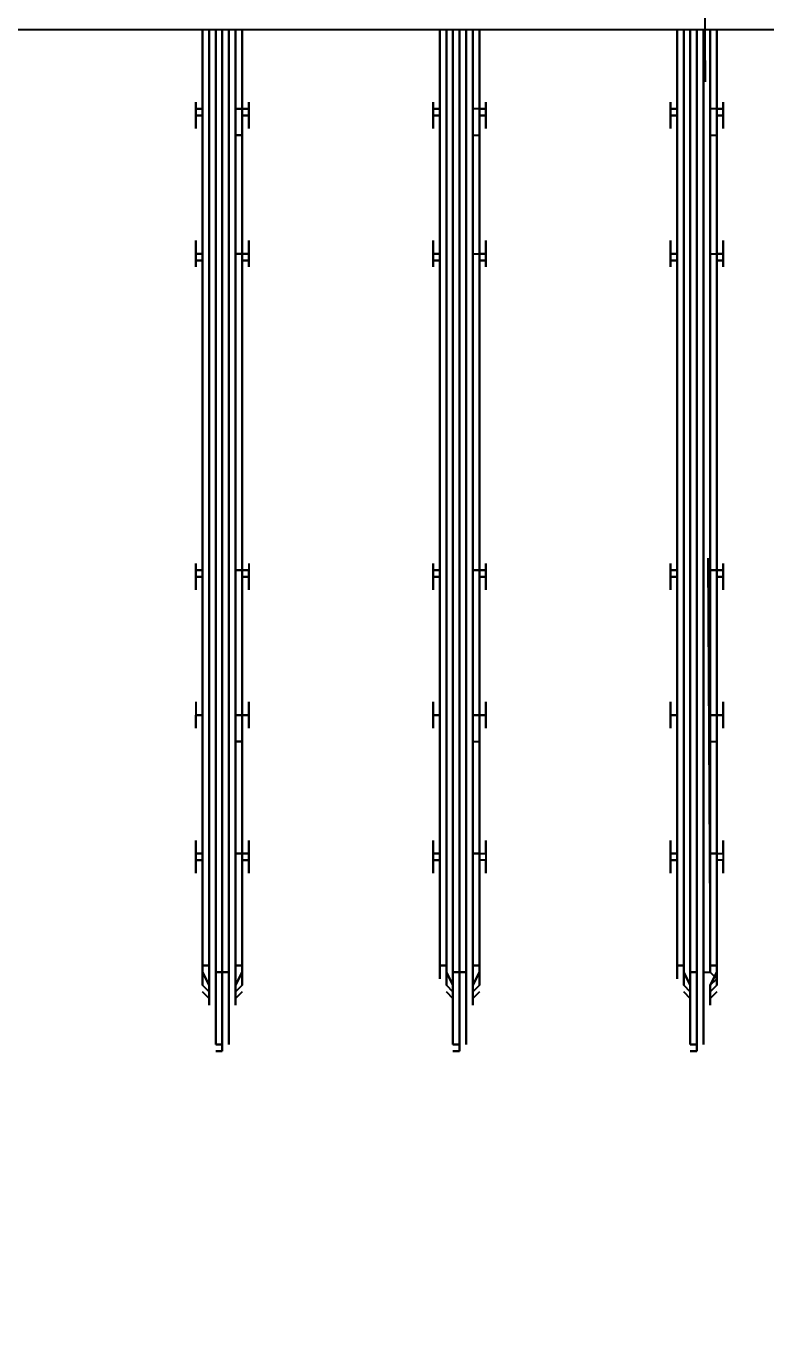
# Model space of a CAD drawing. Header units: metres. Extents: x 529524 to 529977, y 2674144 to 2674419.
# Drawn here: x 529755.79 to 529755.9451, y 2674303.6774 to 2674303.954 of the extents above; entities that cross this region are included whole.
import ezdxf

# ---------------------------------------------------------------- set-up
doc = ezdxf.new("R2010")
doc.units = ezdxf.units.M
doc.linetypes.add('PDF_IMPORT', pattern=[1, 0.8, -0.2])
doc.layers.add('IDT', color=7, linetype='Continuous')
doc.layers.add('MMS Block Numbering', color=7, linetype='Continuous')
doc.styles.add('Adani Regular', font='Adani Regular.ttf')

# ---------------------------------------------------------------- blocks, each defined once
blk = doc.blocks.new('IDT')
at = {"layer": 'IDT', "color": 0, "lineweight": 25}
for p, q in [((17.56062, 9.01989), (17.56062, 9.00329)), ((17.56062, 9.00329), (17.56062, 9.01989)), ((17.562, 9.01989), (17.56062, 9.01989)), ((17.56062, 9.01989), (17.56062, 9.00329)), ((17.56062, 9.00329), (17.56062, 9.01989)), ((17.56062, 9.01989), (17.562, 9.01989)), ((17.6118, 9.01989), (17.61041, 9.01989)), ((17.61041, 9.01989), (17.61041, 9.00329)), ((17.61041, 9.00329), (17.61041, 9.01989)), ((17.61041, 9.01989), (17.61041, 9.00329)), ((17.61041, 9.00329), (17.61041, 9.01989)), ((17.61041, 9.01989), (17.6118, 9.01989)), ((17.66021, 9.00329), (17.66021, 9.01989)), ((17.66021, 9.01989), (17.66021, 9.00329)), ((17.66021, 9.00329), (17.66021, 9.01989)), ((17.66021, 9.01989), (17.66021, 9.00329)), ((17.66021, 9.00329), (17.66021, 9.01989)), ((17.66021, 9.01989), (17.66159, 9.01989)), ((17.66159, 9.01989), (17.66021, 9.01989)), ((17.66021, 9.01989), (17.66159, 9.01989)), ((17.66159, 9.01989), (17.66021, 9.01989)), ((17.66021, 9.01989), (17.66021, 9.00329)), ((17.66021, 9.00329), (17.66021, 9.01989)), ((17.66021, 9.01989), (17.66021, 9.00329)), ((17.55924, 9.00329), (17.55924, 9.0185)), ((17.55924, 9.0185), (17.55924, 9.00329)), ((17.562, 9.0185), (17.56062, 9.0185)), ((17.56062, 9.0185), (17.562, 9.0185)), ((17.562, 9.0185), (17.56062, 9.0185)), ((17.56062, 9.0185), (17.562, 9.0185)), ((17.562, 9.0185), (17.562, 9.00329)), ((17.562, 9.00329), (17.562, 9.0185)), ((17.60903, 9.00329), (17.60903, 9.0185)), ((17.60903, 9.0185), (17.60903, 9.00329)), ((17.6118, 9.0185), (17.61041, 9.0185)), ((17.61041, 9.0185), (17.6118, 9.0185)), ((17.6118, 9.0185), (17.61041, 9.0185)), ((17.61041, 9.0185), (17.6118, 9.0185)), ((17.6118, 9.0185), (17.6118, 9.00329)), ((17.6118, 9.00329), (17.6118, 9.0185)), ((17.65882, 9.00329), (17.65882, 9.0185)), ((17.65882, 9.0185), (17.65882, 9.00329)), ((17.65882, 9.00329), (17.65882, 9.0185)), ((17.65882, 9.0185), (17.65882, 9.00329)), ((17.66159, 9.0185), (17.66021, 9.0185)), ((17.66021, 9.0185), (17.66159, 9.0185)), ((17.66159, 9.0185), (17.66021, 9.0185)), ((17.66021, 9.0185), (17.66159, 9.0185)), ((17.66021, 9.0185), (17.66159, 9.0185)), ((17.66021, 9.0185), (17.66159, 9.0185)), ((17.66021, 9.0185), (17.66159, 9.0185)), ((17.66021, 9.0185), (17.66159, 9.0185)), ((17.66159, 9.0185), (17.66159, 9.00329)), ((17.66159, 9.00329), (17.66159, 9.0185)), ((17.66159, 9.00329), (17.66159, 9.0185)), ((17.66159, 9.00329), (17.66159, 9.0185)), ((17.55785, 9.00882), (17.55647, 9.00744)), ((17.55647, 9.00744), (17.55785, 9.00882)), ((17.55785, 9.0102), (17.55785, 9.00605)), ((17.55785, 9.00605), (17.55785, 9.0102)), ((17.55785, 9.0102), (17.55785, 9.00882)), ((17.55785, 9.00882), (17.55785, 9.0102)), ((17.562, 9.00605), (17.562, 9.0102)), ((17.562, 9.0102), (17.562, 9.00882)), ((17.562, 9.00882), (17.562, 9.0102)), ((17.562, 9.0102), (17.562, 9.00605)), ((17.562, 9.00882), (17.56339, 9.00744)), ((17.56339, 9.00744), (17.562, 9.00882)), ((17.60765, 9.00882), (17.60626, 9.00744)), ((17.60626, 9.00744), (17.60765, 9.00882)), ((17.60765, 9.0102), (17.60765, 9.00605)), ((17.60765, 9.00605), (17.60765, 9.0102)), ((17.60765, 9.0102), (17.60765, 9.00882)), ((17.60765, 9.00882), (17.60765, 9.0102)), ((17.6118, 9.00605), (17.6118, 9.0102)), ((17.6118, 9.0102), (17.6118, 9.00882)), ((17.6118, 9.00882), (17.6118, 9.0102)), ((17.6118, 9.0102), (17.6118, 9.00605)), ((17.6118, 9.00882), (17.61318, 9.00744)), ((17.61318, 9.00744), (17.6118, 9.00882)), ((17.65744, 9.00882), (17.65606, 9.00744)), ((17.65606, 9.00744), (17.65744, 9.00882)), ((17.65744, 9.00882), (17.65606, 9.00744)), ((17.65606, 9.00744), (17.65744, 9.00882)), ((17.65744, 9.0102), (17.65744, 9.00605)), ((17.65744, 9.00605), (17.65744, 9.0102)), ((17.65744, 9.0102), (17.65744, 9.00882)), ((17.65744, 9.00882), (17.65744, 9.0102)), ((17.65744, 9.0102), (17.65744, 9.00605)), ((17.65744, 9.00605), (17.65744, 9.0102)), ((17.65744, 9.0102), (17.65744, 9.00882)), ((17.65744, 9.00882), (17.65744, 9.0102)), ((17.66297, 9.00882), (17.66297, 9.0102)), ((17.66297, 9.0102), (17.66297, 9.00605)), ((17.66297, 9.00605), (17.66297, 9.0102)), ((17.66297, 9.0102), (17.66297, 9.00882)), ((17.66297, 9.00882), (17.66297, 9.0102)), ((17.66297, 9.0102), (17.66297, 9.00605)), ((17.66297, 9.00605), (17.66297, 9.0102)), ((17.66297, 9.0102), (17.66297, 9.00882)), ((17.66436, 9.00744), (17.66297, 9.00882)), ((17.66297, 9.00882), (17.66436, 9.00744)), ((17.66436, 9.00744), (17.66297, 9.00882)), ((17.66297, 9.00882), (17.66436, 9.00744)), ((17.55647, 9.00605), (17.55785, 9.00744)), ((17.55785, 9.00744), (17.55647, 9.00605)), ((17.55647, 9.00467), (17.55785, 9.00605)), ((17.55785, 9.00605), (17.55647, 9.00467)), ((17.55785, 9.00605), (17.55647, 9.00329)), ((17.55647, 9.00329), (17.55785, 9.00605)), ((17.55647, 9.00467), (17.55647, 9.00605)), ((17.55647, 9.00605), (17.55647, 9.00467)), ((17.562, 9.00744), (17.56339, 9.00605)), ((17.56339, 9.00605), (17.562, 9.00744)), ((17.56339, 9.00329), (17.562, 9.00605)), ((17.562, 9.00605), (17.56339, 9.00329)), ((17.56339, 9.00329), (17.56339, 9.00605)), ((17.56339, 9.00605), (17.56339, 9.00329)), ((17.56339, 9.00605), (17.56339, 9.00467)), ((17.56339, 9.00467), (17.56339, 9.00605)), ((17.60626, 9.00605), (17.60765, 9.00744)), ((17.60765, 9.00744), (17.60626, 9.00605)), ((17.60765, 9.00605), (17.60626, 9.00329)), ((17.60626, 9.00329), (17.60765, 9.00605)), ((17.60626, 9.00467), (17.60626, 9.00605)), ((17.60626, 9.00605), (17.60626, 9.00467)), ((17.60765, 9.00329), (17.60765, 9.00605)), ((17.60765, 9.00605), (17.60765, 9.00329)), ((17.6118, 9.00744), (17.61318, 9.00605)), ((17.61318, 9.00605), (17.6118, 9.00744)), ((17.61318, 9.00329), (17.6118, 9.00605)), ((17.6118, 9.00605), (17.61318, 9.00329)), ((17.61318, 9.00329), (17.61318, 9.00605)), ((17.61318, 9.00605), (17.61318, 9.00329)), ((17.61318, 9.00605), (17.61318, 9.00467)), ((17.61318, 9.00467), (17.61318, 9.00605)), ((17.65606, 9.00605), (17.65744, 9.00744)), ((17.65744, 9.00744), (17.65606, 9.00605)), ((17.65606, 9.00605), (17.65744, 9.00744)), ((17.65744, 9.00744), (17.65606, 9.00605)), ((17.65744, 9.00605), (17.65606, 9.00329)), ((17.65606, 9.00329), (17.65744, 9.00605)), ((17.65744, 9.00605), (17.65606, 9.00329)), ((17.65606, 9.00329), (17.65744, 9.00605)), ((17.65606, 9.00467), (17.65606, 9.00605)), ((17.65606, 9.00605), (17.65606, 9.00467)), ((17.65606, 9.00467), (17.65606, 9.00605)), ((17.65606, 9.00605), (17.65606, 9.00467)), ((17.65744, 9.00329), (17.65744, 9.00605)), ((17.65744, 9.00605), (17.65744, 9.00329)), ((17.65744, 9.00329), (17.65744, 9.00605)), ((17.65744, 9.00605), (17.65744, 9.00329)), ((17.66436, 9.00605), (17.66297, 9.00744)), ((17.66297, 9.00744), (17.66436, 9.00605)), ((17.66436, 9.00605), (17.66297, 9.00744)), ((17.66297, 9.00744), (17.66436, 9.00605)), ((17.66297, 9.00605), (17.66436, 9.00329)), ((17.66436, 9.00329), (17.66297, 9.00605)), ((17.66297, 9.00329), (17.66297, 9.00605)), ((17.66297, 9.00605), (17.66297, 9.00329)), ((17.66297, 9.00605), (17.66436, 9.00329)), ((17.66436, 9.00329), (17.66297, 9.00605)), ((17.66297, 9.00329), (17.66297, 9.00605)), ((17.66297, 9.00605), (17.66297, 9.00329)), ((17.66436, 9.00467), (17.66436, 9.00605)), ((17.66436, 9.00605), (17.66436, 9.00467)), ((17.66436, 9.00467), (17.66436, 9.00605)), ((17.66436, 9.00605), (17.66436, 9.00467)), ((17.55785, 9.00329), (17.55647, 9.00467)), ((17.55647, 9.00467), (17.55785, 9.00329)), ((17.55647, 9.00467), (17.55647, 9.00191)), ((17.55647, 9.00191), (17.55647, 9.00467)), ((17.55924, 9.00329), (17.55785, 9.00329)), ((17.55785, 9.00329), (17.55785, 8.8055)), ((17.55785, 8.8055), (17.55785, 9.00329)), ((17.55924, 9.00329), (17.55924, 8.8055)), ((17.55924, 8.8055), (17.55924, 9.00329)), ((17.562, 9.00329), (17.56062, 9.00329)), ((17.56062, 9.00329), (17.562, 9.00329)), ((17.562, 9.00329), (17.56062, 9.00329)), ((17.56062, 9.00329), (17.562, 9.00329)), ((17.56062, 8.8055), (17.56062, 9.00329)), ((17.56062, 9.00329), (17.56062, 8.8055)), ((17.56062, 8.8055), (17.56062, 9.00329)), ((17.56062, 9.00329), (17.56062, 8.8055)), ((17.562, 9.00329), (17.562, 8.8055)), ((17.562, 8.8055), (17.562, 9.00329)), ((17.56339, 8.8055), (17.56339, 9.00329)), ((17.56339, 9.00329), (17.56339, 8.8055)), ((17.56477, 9.00191), (17.56477, 9.00467)), ((17.56477, 9.00467), (17.56477, 9.00191)), ((17.60626, 9.00467), (17.60626, 9.00191)), ((17.60626, 9.00191), (17.60626, 9.00467)), ((17.60765, 8.8055), (17.60765, 9.00329)), ((17.60765, 9.00329), (17.60765, 8.8055)), ((17.60903, 9.00329), (17.60903, 8.8055)), ((17.60903, 8.8055), (17.60903, 9.00329)), ((17.61041, 9.00329), (17.60903, 9.00329)), ((17.60903, 9.00329), (17.61041, 9.00329)), ((17.61041, 9.00329), (17.6118, 9.00329)), ((17.6118, 9.00329), (17.61041, 9.00329)), ((17.61041, 9.00329), (17.6118, 9.00329)), ((17.6118, 9.00329), (17.61041, 9.00329)), ((17.61041, 8.8055), (17.61041, 9.00329)), ((17.61041, 9.00329), (17.61041, 8.8055)), ((17.61041, 8.8055), (17.61041, 9.00329)), ((17.61041, 9.00329), (17.61041, 8.8055)), ((17.6118, 9.00329), (17.6118, 8.8055)), ((17.6118, 8.8055), (17.6118, 9.00329)), ((17.61318, 8.8055), (17.61318, 9.00329)), ((17.61318, 9.00329), (17.61318, 8.8055)), ((17.61456, 9.00191), (17.61456, 9.00467)), ((17.61456, 9.00467), (17.61456, 9.00191)), ((17.65606, 9.00467), (17.65606, 9.00191)), ((17.65606, 9.00191), (17.65606, 9.00467)), ((17.65606, 9.00467), (17.65606, 9.00191)), ((17.65606, 9.00191), (17.65606, 9.00467)), ((17.65744, 8.8055), (17.65744, 9.00329)), ((17.65744, 9.00329), (17.65744, 8.8055)), ((17.65744, 8.8055), (17.65744, 9.00329)), ((17.65744, 9.00329), (17.65744, 8.8055)), ((17.65882, 9.00329), (17.66021, 9.00329)), ((17.66021, 9.00329), (17.65882, 9.00329)), ((17.65882, 9.00329), (17.65882, 8.8055)), ((17.65882, 8.8055), (17.65882, 9.00329)), ((17.66021, 9.00329), (17.65882, 9.00329)), ((17.65882, 9.00329), (17.65882, 8.8055)), ((17.65882, 8.8055), (17.65882, 9.00329)), ((17.65882, 9.00329), (17.66021, 9.00329)), ((17.66021, 9.00329), (17.66021, 8.8055)), ((17.66021, 8.8055), (17.66021, 9.00329)), ((17.66021, 9.00329), (17.66021, 8.8055)), ((17.66021, 8.8055), (17.66021, 9.00329)), ((17.66159, 9.00329), (17.66021, 9.00329)), ((17.66021, 9.00329), (17.66159, 9.00329)), ((17.66159, 9.00329), (17.66021, 9.00329)), ((17.66021, 9.00329), (17.66021, 8.8055)), ((17.66021, 8.8055), (17.66021, 9.00329)), ((17.66021, 9.00329), (17.66021, 8.8055)), ((17.66021, 8.8055), (17.66021, 9.00329)), ((17.66021, 9.00329), (17.66159, 9.00329)), ((17.66159, 9.00329), (17.66021, 9.00329)), ((17.66021, 9.00329), (17.66159, 9.00329)), ((17.66159, 9.00329), (17.66021, 9.00329)), ((17.66021, 9.00329), (17.66159, 9.00329)), ((17.66159, 9.00329), (17.66159, 8.8055)), ((17.66159, 8.8055), (17.66159, 9.00329)), ((17.66159, 9.00329), (17.66159, 8.8055)), ((17.66159, 8.8055), (17.66159, 9.00329)), ((17.66297, 8.8055), (17.66297, 9.00329)), ((17.66297, 9.00329), (17.66297, 8.8055)), ((17.66297, 8.8055), (17.66297, 9.00329)), ((17.66297, 9.00329), (17.66297, 8.8055)), ((17.66436, 9.00191), (17.66436, 9.00467)), ((17.66436, 9.00467), (17.66436, 9.00191)), ((17.66436, 9.00191), (17.66436, 9.00467)), ((17.66436, 9.00191), (17.66436, 9.00467)), ((17.55647, 9.00191), (17.55785, 9.00191)), ((17.55785, 9.00191), (17.55647, 9.00191)), ((17.55647, 9.00191), (17.55647, 8.8055)), ((17.55647, 8.8055), (17.55647, 9.00191)), ((17.56477, 9.00191), (17.56339, 9.00191)), ((17.56339, 9.00191), (17.56477, 9.00191)), ((17.56477, 9.00191), (17.56477, 8.8055)), ((17.56477, 8.8055), (17.56477, 9.00191)), ((17.60626, 9.00191), (17.60765, 9.00191)), ((17.60765, 9.00191), (17.60626, 9.00191)), ((17.60626, 9.00191), (17.60626, 8.8055)), ((17.60626, 8.8055), (17.60626, 9.00191)), ((17.61456, 9.00191), (17.61318, 9.00191)), ((17.61318, 9.00191), (17.61456, 9.00191)), ((17.61456, 9.00191), (17.61456, 8.8055)), ((17.61456, 8.8055), (17.61456, 9.00191)), ((17.65606, 9.00191), (17.65744, 9.00191)), ((17.65744, 9.00191), (17.65606, 9.00191)), ((17.65606, 9.00191), (17.65606, 8.8055)), ((17.65606, 8.8055), (17.65606, 9.00191)), ((17.65606, 9.00191), (17.65744, 9.00191)), ((17.65744, 9.00191), (17.65606, 9.00191)), ((17.65606, 9.00191), (17.65606, 8.8055)), ((17.65606, 8.8055), (17.65606, 9.00191)), ((17.66297, 9.00191), (17.66436, 9.00191)), ((17.66436, 9.00191), (17.66297, 9.00191)), ((17.66297, 9.00191), (17.66436, 9.00191)), ((17.66436, 9.00191), (17.66297, 9.00191)), ((17.66436, 9.00191), (17.66436, 8.8055)), ((17.66436, 8.8055), (17.66436, 9.00191)), ((17.66436, 9.00191), (17.66436, 8.8055)), ((17.66436, 8.8055), (17.66436, 9.00191)), ((17.55647, 8.98254), (17.55647, 8.98392)), ((17.55647, 8.98392), (17.55647, 8.98254)), ((17.55647, 8.98392), (17.55647, 8.97977)), ((17.55647, 8.97977), (17.55647, 8.98392)), ((17.56477, 8.98392), (17.56477, 8.97977)), ((17.56477, 8.97977), (17.56477, 8.98392)), ((17.56477, 8.98392), (17.56477, 8.98254)), ((17.56477, 8.98254), (17.56477, 8.98392)), ((17.60626, 8.98254), (17.60626, 8.98392)), ((17.60626, 8.98392), (17.60626, 8.98254)), ((17.60626, 8.98392), (17.60626, 8.97977)), ((17.60626, 8.97977), (17.60626, 8.98392)), ((17.61456, 8.98392), (17.61456, 8.97977)), ((17.61456, 8.97977), (17.61456, 8.98392)), ((17.61456, 8.98392), (17.61456, 8.98254)), ((17.61456, 8.98254), (17.61456, 8.98392)), ((17.65606, 8.97977), (17.65606, 8.98392)), ((17.65606, 8.98392), (17.65606, 8.98254)), ((17.65606, 8.98254), (17.65606, 8.98392)), ((17.65606, 8.98392), (17.65606, 8.97977)), ((17.65606, 8.98254), (17.65606, 8.98392)), ((17.65606, 8.98392), (17.65606, 8.98254)), ((17.65606, 8.97977), (17.65606, 8.98392)), ((17.65606, 8.98392), (17.65606, 8.97977)), ((17.66436, 8.98392), (17.66436, 8.98254)), ((17.66436, 8.98254), (17.66436, 8.98392)), ((17.66436, 8.98392), (17.66436, 8.97977)), ((17.66436, 8.97977), (17.66436, 8.98392)), ((17.66436, 8.98392), (17.66436, 8.98254)), ((17.66436, 8.98254), (17.66436, 8.98392)), ((17.66436, 8.98392), (17.66436, 8.97977)), ((17.66436, 8.97977), (17.66436, 8.98392)), ((17.55509, 8.97977), (17.55509, 8.98254)), ((17.55509, 8.98254), (17.55509, 8.97977)), ((17.56615, 8.98254), (17.56615, 8.97977)), ((17.56615, 8.97977), (17.56615, 8.98254)), ((17.60488, 8.97977), (17.60488, 8.98254)), ((17.60488, 8.98254), (17.60488, 8.97977)), ((17.61595, 8.98254), (17.61595, 8.97977)), ((17.61595, 8.97977), (17.61595, 8.98254)), ((17.65467, 8.97977), (17.65467, 8.98254)), ((17.65467, 8.98254), (17.65467, 8.97977)), ((17.65467, 8.98254), (17.65467, 8.97977)), ((17.65467, 8.97977), (17.65467, 8.98254)), ((17.66574, 8.98254), (17.66574, 8.97977)), ((17.66574, 8.97977), (17.66574, 8.98254)), ((17.66574, 8.98254), (17.66574, 8.97977)), ((17.66574, 8.97977), (17.66574, 8.98254)), ((17.55509, 8.97839), (17.55509, 8.97977)), ((17.55509, 8.97977), (17.55647, 8.97977)), ((17.55509, 8.97839), (17.55509, 8.97977)), ((17.55509, 8.97977), (17.55647, 8.97977)), ((17.55647, 8.97839), (17.55509, 8.97839)), ((17.55509, 8.97839), (17.55509, 8.97563)), ((17.55509, 8.97563), (17.55509, 8.97839)), ((17.55647, 8.97839), (17.55509, 8.97839)), ((17.55647, 8.97977), (17.55647, 8.97839)), ((17.55647, 8.97977), (17.55647, 8.97839)), ((17.55785, 8.97839), (17.55647, 8.97839)), ((17.55647, 8.97839), (17.55647, 8.97424)), ((17.55647, 8.97424), (17.55647, 8.97839)), ((17.55647, 8.97839), (17.55785, 8.97839)), ((17.56477, 8.97839), (17.56477, 8.97977)), ((17.56477, 8.97977), (17.56615, 8.97977)), ((17.56615, 8.97977), (17.56477, 8.97977)), ((17.56477, 8.97977), (17.56477, 8.97839)), ((17.56477, 8.97424), (17.56477, 8.97839)), ((17.56477, 8.97839), (17.56477, 8.97424)), ((17.56477, 8.97839), (17.56615, 8.97839)), ((17.56615, 8.97839), (17.56477, 8.97839)), ((17.56615, 8.97977), (17.56615, 8.97839)), ((17.56615, 8.97839), (17.56615, 8.97977)), ((17.56615, 8.97839), (17.56615, 8.97563)), ((17.56615, 8.97563), (17.56615, 8.97839)), ((17.60488, 8.97839), (17.60488, 8.97977)), ((17.60488, 8.97977), (17.60626, 8.97977)), ((17.60488, 8.97839), (17.60488, 8.97977)), ((17.60488, 8.97977), (17.60626, 8.97977)), ((17.60626, 8.97839), (17.60488, 8.97839)), ((17.60488, 8.97839), (17.60488, 8.97563)), ((17.60488, 8.97563), (17.60488, 8.97839)), ((17.60626, 8.97839), (17.60488, 8.97839)), ((17.60626, 8.97977), (17.60626, 8.97839)), ((17.60626, 8.97977), (17.60626, 8.97839)), ((17.60765, 8.97839), (17.60626, 8.97839)), ((17.60626, 8.97839), (17.60626, 8.97424)), ((17.60626, 8.97424), (17.60626, 8.97839)), ((17.60626, 8.97839), (17.60765, 8.97839)), ((17.61456, 8.97839), (17.61456, 8.97977)), ((17.61456, 8.97977), (17.61595, 8.97977)), ((17.61595, 8.97977), (17.61456, 8.97977)), ((17.61456, 8.97977), (17.61456, 8.97839)), ((17.61456, 8.97424), (17.61456, 8.97839)), ((17.61456, 8.97839), (17.61456, 8.97424)), ((17.61456, 8.97839), (17.61595, 8.97839)), ((17.61595, 8.97839), (17.61456, 8.97839)), ((17.61595, 8.97977), (17.61595, 8.97839)), ((17.61595, 8.97839), (17.61595, 8.97977)), ((17.61595, 8.97839), (17.61595, 8.97563)), ((17.61595, 8.97563), (17.61595, 8.97839)), ((17.65606, 8.97977), (17.65467, 8.97977)), ((17.65467, 8.97977), (17.65467, 8.97839)), ((17.65467, 8.97977), (17.65606, 8.97977)), ((17.65467, 8.97839), (17.65467, 8.97977)), ((17.65467, 8.97977), (17.65606, 8.97977)), ((17.65606, 8.97977), (17.65467, 8.97977)), ((17.65467, 8.97977), (17.65467, 8.97839)), ((17.65467, 8.97839), (17.65467, 8.97977)), ((17.65467, 8.97839), (17.65467, 8.97563)), ((17.65467, 8.97563), (17.65467, 8.97839)), ((17.65467, 8.97839), (17.65606, 8.97839)), ((17.65606, 8.97839), (17.65467, 8.97839)), ((17.65467, 8.97839), (17.65606, 8.97839)), ((17.65467, 8.97563), (17.65467, 8.97839)), ((17.65606, 8.97839), (17.65467, 8.97839)), ((17.65467, 8.97563), (17.65467, 8.97839)), ((17.65606, 8.97839), (17.65606, 8.97977)), ((17.65606, 8.97839), (17.65606, 8.97977)), ((17.65606, 8.97977), (17.65606, 8.97839)), ((17.65606, 8.97977), (17.65606, 8.97839)), ((17.65606, 8.97424), (17.65606, 8.97839)), ((17.65606, 8.97839), (17.65744, 8.97839)), ((17.65744, 8.97839), (17.65606, 8.97839)), ((17.65606, 8.97839), (17.65606, 8.97424)), ((17.65744, 8.97839), (17.65606, 8.97839)), ((17.65606, 8.97839), (17.65606, 8.97424)), ((17.65606, 8.97424), (17.65606, 8.97839)), ((17.65606, 8.97839), (17.65744, 8.97839)), ((17.66436, 8.97977), (17.66574, 8.97977)), ((17.66574, 8.97977), (17.66436, 8.97977)), ((17.66436, 8.97977), (17.66436, 8.97839)), ((17.66436, 8.97839), (17.66436, 8.97977)), ((17.66436, 8.97977), (17.66574, 8.97977)), ((17.66574, 8.97977), (17.66436, 8.97977)), ((17.66436, 8.97839), (17.66436, 8.97977)), ((17.66436, 8.97977), (17.66436, 8.97839)), ((17.66436, 8.97424), (17.66436, 8.97839)), ((17.66436, 8.97839), (17.66574, 8.97839)), ((17.66574, 8.97839), (17.66436, 8.97839)), ((17.66436, 8.97839), (17.66436, 8.97424)), ((17.66436, 8.97839), (17.66436, 8.97424)), ((17.66436, 8.97424), (17.66436, 8.97839)), ((17.66436, 8.97839), (17.66574, 8.97839)), ((17.66574, 8.97839), (17.66436, 8.97839)), ((17.66574, 8.97977), (17.66574, 8.97839)), ((17.66574, 8.97839), (17.66574, 8.97977)), ((17.66574, 8.97977), (17.66574, 8.97839)), ((17.66574, 8.97839), (17.66574, 8.97977)), ((17.66574, 8.97839), (17.66574, 8.97563)), ((17.66574, 8.97563), (17.66574, 8.97839)), ((17.66574, 8.97839), (17.66574, 8.97563)), ((17.66574, 8.97563), (17.66574, 8.97839)), ((17.55647, 8.97424), (17.55647, 8.97563)), ((17.55647, 8.97563), (17.55647, 8.97424)), ((17.56477, 8.97563), (17.56477, 8.97424)), ((17.56477, 8.97424), (17.56477, 8.97563)), ((17.60626, 8.97424), (17.60626, 8.97563)), ((17.60626, 8.97563), (17.60626, 8.97424)), ((17.61456, 8.97563), (17.61456, 8.97424)), ((17.61456, 8.97424), (17.61456, 8.97563)), ((17.65606, 8.97424), (17.65606, 8.97563)), ((17.65606, 8.97563), (17.65606, 8.97424)), ((17.65606, 8.97424), (17.65606, 8.97563)), ((17.65606, 8.97563), (17.65606, 8.97424)), ((17.66436, 8.97563), (17.66436, 8.97424)), ((17.66436, 8.97424), (17.66436, 8.97563)), ((17.66436, 8.97563), (17.66436, 8.97424)), ((17.66436, 8.97424), (17.66436, 8.97563)), ((17.55785, 8.95488), (17.55647, 8.95488)), ((17.55647, 8.95488), (17.55647, 8.94935)), ((17.55647, 8.94935), (17.55647, 8.95488)), ((17.55647, 8.95211), (17.55647, 8.95349)), ((17.55647, 8.95349), (17.55647, 8.95211)), ((17.56477, 8.94935), (17.56477, 8.95488)), ((17.56477, 8.95488), (17.56477, 8.94935)), ((17.56477, 8.95349), (17.56477, 8.95211)), ((17.56477, 8.95211), (17.56477, 8.95349)), ((17.60765, 8.95488), (17.60626, 8.95488)), ((17.60626, 8.95488), (17.60626, 8.94935)), ((17.60626, 8.94935), (17.60626, 8.95488)), ((17.60626, 8.95211), (17.60626, 8.95349)), ((17.60626, 8.95349), (17.60626, 8.95211)), ((17.61456, 8.94935), (17.61456, 8.95488)), ((17.61456, 8.95488), (17.61456, 8.94935)), ((17.61456, 8.95349), (17.61456, 8.95211)), ((17.61456, 8.95211), (17.61456, 8.95349)), ((17.65606, 8.94935), (17.65606, 8.95488)), ((17.65606, 8.95488), (17.65606, 8.94935)), ((17.65606, 8.94935), (17.65606, 8.95488)), ((17.65606, 8.95488), (17.65744, 8.95488)), ((17.65744, 8.95488), (17.65606, 8.95488)), ((17.65606, 8.95488), (17.65606, 8.94935)), ((17.65606, 8.95211), (17.65606, 8.95349)), ((17.65606, 8.95349), (17.65606, 8.95211)), ((17.65606, 8.95211), (17.65606, 8.95349)), ((17.65606, 8.95349), (17.65606, 8.95211)), ((17.66436, 8.94935), (17.66436, 8.95488)), ((17.66436, 8.94935), (17.66436, 8.95488)), ((17.66436, 8.95488), (17.66436, 8.94935)), ((17.66436, 8.94935), (17.66436, 8.95488)), ((17.66436, 8.95349), (17.66436, 8.95211)), ((17.66436, 8.95211), (17.66436, 8.95349)), ((17.66436, 8.95349), (17.66436, 8.95211)), ((17.66436, 8.95211), (17.66436, 8.95349)), ((17.55509, 8.95211), (17.55509, 8.94935)), ((17.55509, 8.94935), (17.55509, 8.95211)), ((17.56615, 8.94935), (17.56615, 8.95211)), ((17.56615, 8.95211), (17.56615, 8.94935)), ((17.60488, 8.95211), (17.60488, 8.94935)), ((17.60488, 8.94935), (17.60488, 8.95211)), ((17.61595, 8.94935), (17.61595, 8.95211)), ((17.61595, 8.95211), (17.61595, 8.94935)), ((17.65467, 8.94935), (17.65467, 8.95211)), ((17.65467, 8.95211), (17.65467, 8.94935)), ((17.65467, 8.94935), (17.65467, 8.95211)), ((17.65467, 8.95211), (17.65467, 8.94935)), ((17.66574, 8.94935), (17.66574, 8.95211)), ((17.66574, 8.95211), (17.66574, 8.94935)), ((17.66574, 8.94935), (17.66574, 8.95211)), ((17.66574, 8.94935), (17.66574, 8.95211)), ((17.55647, 8.94935), (17.55509, 8.94935)), ((17.55509, 8.94935), (17.55509, 8.94658)), ((17.55509, 8.94658), (17.55509, 8.94935)), ((17.55509, 8.94935), (17.55647, 8.94935)), ((17.55647, 8.94935), (17.55509, 8.94935)), ((17.55509, 8.94935), (17.55647, 8.94935)), ((17.55647, 8.9452), (17.55647, 8.94935)), ((17.55647, 8.94935), (17.55647, 8.9452)), ((17.55647, 8.94935), (17.55785, 8.94935)), ((17.55785, 8.94935), (17.55647, 8.94935)), ((17.55647, 8.94935), (17.55785, 8.94935)), ((17.56615, 8.94935), (17.56477, 8.94935)), ((17.56477, 8.94935), (17.56477, 8.9452)), ((17.56477, 8.9452), (17.56477, 8.94935)), ((17.56477, 8.94935), (17.56615, 8.94935)), ((17.56615, 8.94935), (17.56477, 8.94935)), ((17.56477, 8.94935), (17.56615, 8.94935)), ((17.56477, 8.94935), (17.56615, 8.94935)), ((17.56615, 8.94935), (17.56615, 8.94658)), ((17.56615, 8.94658), (17.56615, 8.94935)), ((17.60626, 8.94935), (17.60488, 8.94935)), ((17.60488, 8.94935), (17.60488, 8.94658)), ((17.60488, 8.94658), (17.60488, 8.94935)), ((17.60488, 8.94935), (17.60626, 8.94935)), ((17.60626, 8.94935), (17.60488, 8.94935)), ((17.60488, 8.94935), (17.60626, 8.94935)), ((17.60626, 8.9452), (17.60626, 8.94935)), ((17.60626, 8.94935), (17.60626, 8.9452)), ((17.60626, 8.94935), (17.60765, 8.94935)), ((17.60765, 8.94935), (17.60626, 8.94935)), ((17.60626, 8.94935), (17.60765, 8.94935)), ((17.61595, 8.94935), (17.61456, 8.94935)), ((17.61456, 8.94935), (17.61456, 8.9452)), ((17.61456, 8.9452), (17.61456, 8.94935)), ((17.61456, 8.94935), (17.61595, 8.94935)), ((17.61595, 8.94935), (17.61456, 8.94935)), ((17.61456, 8.94935), (17.61595, 8.94935)), ((17.61456, 8.94935), (17.61595, 8.94935)), ((17.61595, 8.94935), (17.61595, 8.94658)), ((17.61595, 8.94658), (17.61595, 8.94935)), ((17.65606, 8.94935), (17.65467, 8.94935)), ((17.65467, 8.94935), (17.65606, 8.94935)), ((17.65606, 8.94935), (17.65467, 8.94935)), ((17.65467, 8.94935), (17.65467, 8.94658)), ((17.65467, 8.94658), (17.65467, 8.94935)), ((17.65467, 8.94935), (17.65606, 8.94935)), ((17.65606, 8.94935), (17.65467, 8.94935)), ((17.65467, 8.94935), (17.65606, 8.94935)), ((17.65467, 8.94935), (17.65467, 8.94658)), ((17.65467, 8.94658), (17.65467, 8.94935)), ((17.65606, 8.94935), (17.65467, 8.94935)), ((17.65467, 8.94935), (17.65606, 8.94935)), ((17.65606, 8.9452), (17.65606, 8.94935)), ((17.65606, 8.94935), (17.65606, 8.9452)), ((17.65744, 8.94935), (17.65606, 8.94935)), ((17.65606, 8.94935), (17.65744, 8.94935)), ((17.65744, 8.94935), (17.65606, 8.94935)), ((17.65606, 8.94935), (17.65606, 8.9452)), ((17.65606, 8.9452), (17.65606, 8.94935)), ((17.65606, 8.94935), (17.65744, 8.94935)), ((17.65744, 8.94935), (17.65606, 8.94935)), ((17.65606, 8.94935), (17.65744, 8.94935)), ((17.66436, 8.94935), (17.66574, 8.94935)), ((17.66574, 8.94935), (17.66436, 8.94935)), ((17.66574, 8.94935), (17.66436, 8.94935)), ((17.66574, 8.94935), (17.66436, 8.94935)), ((17.66436, 8.94935), (17.66574, 8.94935)), ((17.66436, 8.9452), (17.66436, 8.94935)), ((17.66574, 8.94935), (17.66436, 8.94935)), ((17.66436, 8.9452), (17.66436, 8.94935)), ((17.66574, 8.94935), (17.66436, 8.94935)), ((17.66574, 8.94935), (17.66436, 8.94935)), ((17.66436, 8.94935), (17.66436, 8.9452)), ((17.66436, 8.9452), (17.66436, 8.94935)), ((17.66574, 8.94935), (17.66436, 8.94935)), ((17.66574, 8.94935), (17.66436, 8.94935)), ((17.66574, 8.94658), (17.66574, 8.94935)), ((17.66574, 8.94658), (17.66574, 8.94935)), ((17.66574, 8.94658), (17.66574, 8.94935)), ((17.66574, 8.94658), (17.66574, 8.94935)), ((17.55647, 8.9452), (17.55647, 8.94658)), ((17.55647, 8.94658), (17.55647, 8.9452)), ((17.56477, 8.9452), (17.56477, 8.94658)), ((17.56477, 8.94658), (17.56477, 8.9452)), ((17.60626, 8.9452), (17.60626, 8.94658)), ((17.60626, 8.94658), (17.60626, 8.9452)), ((17.61456, 8.9452), (17.61456, 8.94658)), ((17.61456, 8.94658), (17.61456, 8.9452)), ((17.65606, 8.9452), (17.65606, 8.94658)), ((17.65606, 8.94658), (17.65606, 8.9452)), ((17.65606, 8.94658), (17.65606, 8.9452)), ((17.65606, 8.94658), (17.65606, 8.9452)), ((17.66436, 8.9452), (17.66436, 8.94658)), ((17.66436, 8.9452), (17.66436, 8.94658)), ((17.66436, 8.9452), (17.66436, 8.94658)), ((17.66436, 8.9452), (17.66436, 8.94658)), ((17.55509, 8.92307), (17.55509, 8.9203)), ((17.55509, 8.9203), (17.55509, 8.92307)), ((17.55647, 8.92307), (17.55647, 8.92445)), ((17.55647, 8.92445), (17.55647, 8.92307)), ((17.55647, 8.9203), (17.55647, 8.92445)), ((17.55647, 8.92445), (17.55647, 8.9203)), ((17.56477, 8.9203), (17.56477, 8.92445)), ((17.56477, 8.92445), (17.56477, 8.92307)), ((17.56477, 8.92307), (17.56477, 8.92445)), ((17.56477, 8.92445), (17.56477, 8.9203)), ((17.56615, 8.92307), (17.56615, 8.9203)), ((17.56615, 8.9203), (17.56615, 8.92307)), ((17.60488, 8.92307), (17.60488, 8.9203)), ((17.60488, 8.9203), (17.60488, 8.92307)), ((17.60626, 8.92307), (17.60626, 8.92445)), ((17.60626, 8.92445), (17.60626, 8.92307)), ((17.60626, 8.9203), (17.60626, 8.92445)), ((17.60626, 8.92445), (17.60626, 8.9203)), ((17.61456, 8.9203), (17.61456, 8.92445)), ((17.61456, 8.92445), (17.61456, 8.92307)), ((17.61456, 8.92307), (17.61456, 8.92445)), ((17.61456, 8.92445), (17.61456, 8.9203)), ((17.61595, 8.92307), (17.61595, 8.9203)), ((17.61595, 8.9203), (17.61595, 8.92307)), ((17.65467, 8.92307), (17.65467, 8.9203)), ((17.65467, 8.9203), (17.65467, 8.92307)), ((17.65467, 8.92307), (17.65467, 8.9203)), ((17.65467, 8.9203), (17.65467, 8.92307)), ((17.65606, 8.92445), (17.65606, 8.92307)), ((17.65606, 8.9203), (17.65606, 8.92445)), ((17.65606, 8.92445), (17.65606, 8.9203)), ((17.65606, 8.92445), (17.65606, 8.92307)), ((17.65606, 8.9203), (17.65606, 8.92445)), ((17.65606, 8.92445), (17.65606, 8.9203)), ((17.65606, 8.92445), (17.65606, 8.92307)), ((17.65606, 8.92445), (17.65606, 8.92307)), ((17.66436, 8.9203), (17.66436, 8.92445)), ((17.66436, 8.92445), (17.66436, 8.92307)), ((17.66436, 8.92307), (17.66436, 8.92445)), ((17.66436, 8.92445), (17.66436, 8.9203)), ((17.66436, 8.9203), (17.66436, 8.92445)), ((17.66436, 8.92445), (17.66436, 8.92307)), ((17.66436, 8.92307), (17.66436, 8.92445)), ((17.66436, 8.92445), (17.66436, 8.9203)), ((17.66574, 8.9203), (17.66574, 8.92307)), ((17.66574, 8.92307), (17.66574, 8.9203)), ((17.66574, 8.92307), (17.66574, 8.9203)), ((17.66574, 8.9203), (17.66574, 8.92307)), ((17.55509, 8.91892), (17.55509, 8.9203)), ((17.55509, 8.9203), (17.55647, 8.9203)), ((17.55647, 8.9203), (17.55509, 8.9203)), ((17.55509, 8.9203), (17.55509, 8.91892)), ((17.55647, 8.9203), (17.55647, 8.91892)), ((17.55647, 8.91892), (17.55647, 8.9203)), ((17.56477, 8.9203), (17.56477, 8.91477)), ((17.56477, 8.91892), (17.56477, 8.9203)), ((17.56477, 8.9203), (17.56615, 8.9203)), ((17.56615, 8.9203), (17.56477, 8.9203)), ((17.56615, 8.9203), (17.56615, 8.91892)), ((17.56615, 8.91892), (17.56615, 8.9203)), ((17.60488, 8.91892), (17.60488, 8.9203)), ((17.60488, 8.9203), (17.60626, 8.9203)), ((17.60626, 8.9203), (17.60488, 8.9203)), ((17.60488, 8.9203), (17.60488, 8.91892)), ((17.60626, 8.9203), (17.60626, 8.91892)), ((17.60626, 8.91892), (17.60626, 8.9203)), ((17.61456, 8.9203), (17.61456, 8.91477)), ((17.61456, 8.91892), (17.61456, 8.9203)), ((17.61456, 8.9203), (17.61595, 8.9203)), ((17.61595, 8.9203), (17.61456, 8.9203)), ((17.61595, 8.9203), (17.61595, 8.91892)), ((17.61595, 8.91892), (17.61595, 8.9203)), ((17.65467, 8.91892), (17.65467, 8.9203)), ((17.65467, 8.9203), (17.65606, 8.9203)), ((17.65606, 8.9203), (17.65467, 8.9203)), ((17.65467, 8.9203), (17.65467, 8.91892)), ((17.65467, 8.91892), (17.65467, 8.9203)), ((17.65467, 8.9203), (17.65606, 8.9203)), ((17.65606, 8.9203), (17.65467, 8.9203)), ((17.65467, 8.9203), (17.65467, 8.91892)), ((17.65606, 8.9203), (17.65606, 8.91892)), ((17.65606, 8.9203), (17.65606, 8.91892)), ((17.65606, 8.91892), (17.65606, 8.9203)), ((17.65606, 8.91892), (17.65606, 8.9203)), ((17.66436, 8.9203), (17.66436, 8.91892)), ((17.66436, 8.91892), (17.66436, 8.9203)), ((17.66436, 8.9203), (17.66574, 8.9203)), ((17.66574, 8.9203), (17.66436, 8.9203)), ((17.66436, 8.9203), (17.66574, 8.9203)), ((17.66574, 8.9203), (17.66436, 8.9203)), ((17.66436, 8.9203), (17.66436, 8.91477)), ((17.66436, 8.91477), (17.66436, 8.9203)), ((17.66574, 8.9203), (17.66574, 8.91892)), ((17.66574, 8.91892), (17.66574, 8.9203)), ((17.66574, 8.9203), (17.66574, 8.91892)), ((17.66574, 8.91892), (17.66574, 8.9203)), ((17.55509, 8.91892), (17.55509, 8.91753)), ((17.55509, 8.91753), (17.55509, 8.91892)), ((17.55647, 8.91892), (17.55509, 8.91892)), ((17.55509, 8.91892), (17.55647, 8.91892)), ((17.55785, 8.91892), (17.55647, 8.91892)), ((17.55647, 8.91892), (17.55647, 8.91477)), ((17.55647, 8.91477), (17.55647, 8.91892)), ((17.55647, 8.91892), (17.55785, 8.91892)), ((17.55647, 8.91615), (17.55647, 8.91753)), ((17.55647, 8.91753), (17.55647, 8.91615)), ((17.56477, 8.91477), (17.56477, 8.91892)), ((17.56477, 8.91892), (17.56615, 8.91892)), ((17.56615, 8.91892), (17.56477, 8.91892)), ((17.56477, 8.91753), (17.56477, 8.91615)), ((17.56477, 8.91615), (17.56477, 8.91753)), ((17.56615, 8.91892), (17.56615, 8.91753)), ((17.56615, 8.91753), (17.56615, 8.91892)), ((17.60488, 8.91892), (17.60488, 8.91753)), ((17.60488, 8.91753), (17.60488, 8.91892)), ((17.60626, 8.91892), (17.60488, 8.91892)), ((17.60488, 8.91892), (17.60626, 8.91892)), ((17.60765, 8.91892), (17.60626, 8.91892)), ((17.60626, 8.91892), (17.60626, 8.91477)), ((17.60626, 8.91477), (17.60626, 8.91892)), ((17.60626, 8.91892), (17.60765, 8.91892)), ((17.60626, 8.91615), (17.60626, 8.91753)), ((17.60626, 8.91753), (17.60626, 8.91615)), ((17.61456, 8.91477), (17.61456, 8.91892)), ((17.61456, 8.91892), (17.61595, 8.91892)), ((17.61595, 8.91892), (17.61456, 8.91892)), ((17.61456, 8.91753), (17.61456, 8.91615)), ((17.61456, 8.91615), (17.61456, 8.91753)), ((17.61595, 8.91892), (17.61595, 8.91753)), ((17.61595, 8.91753), (17.61595, 8.91892)), ((17.65467, 8.91753), (17.65467, 8.91892)), ((17.65606, 8.91892), (17.65467, 8.91892)), ((17.65467, 8.91753), (17.65467, 8.91892)), ((17.65606, 8.91892), (17.65467, 8.91892)), ((17.65467, 8.91892), (17.65606, 8.91892)), ((17.65467, 8.91753), (17.65467, 8.91892)), ((17.65467, 8.91753), (17.65467, 8.91892)), ((17.65606, 8.91892), (17.65467, 8.91892)), ((17.65606, 8.91892), (17.65744, 8.91892)), ((17.65744, 8.91892), (17.65606, 8.91892)), ((17.65606, 8.91477), (17.65606, 8.91892)), ((17.65606, 8.91892), (17.65744, 8.91892)), ((17.65744, 8.91892), (17.65606, 8.91892)), ((17.65606, 8.91892), (17.65606, 8.91477)), ((17.65606, 8.91477), (17.65606, 8.91892)), ((17.65606, 8.91892), (17.65606, 8.91477)), ((17.65606, 8.91615), (17.65606, 8.91753)), ((17.65606, 8.91753), (17.65606, 8.91615)), ((17.65606, 8.91615), (17.65606, 8.91753)), ((17.65606, 8.91753), (17.65606, 8.91615)), ((17.66436, 8.91892), (17.66574, 8.91892)), ((17.66574, 8.91892), (17.66436, 8.91892)), ((17.66436, 8.91892), (17.66436, 8.91477)), ((17.66436, 8.91477), (17.66436, 8.91892)), ((17.66436, 8.91892), (17.66574, 8.91892)), ((17.66574, 8.91892), (17.66436, 8.91892)), ((17.66436, 8.91753), (17.66436, 8.91615)), ((17.66436, 8.91615), (17.66436, 8.91753)), ((17.66436, 8.91753), (17.66436, 8.91615)), ((17.66436, 8.91615), (17.66436, 8.91753)), ((17.66574, 8.91892), (17.66574, 8.91753)), ((17.66574, 8.91753), (17.66574, 8.91892)), ((17.66574, 8.91892), (17.66574, 8.91753)), ((17.66574, 8.91753), (17.66574, 8.91892)), ((17.55647, 8.85391), (17.55647, 8.85806)), ((17.55647, 8.85806), (17.55647, 8.85253)), ((17.55647, 8.85529), (17.55647, 8.85667)), ((17.55647, 8.85667), (17.55647, 8.85529)), ((17.56477, 8.85806), (17.56477, 8.85391)), ((17.56477, 8.85253), (17.56477, 8.85806)), ((17.56477, 8.85667), (17.56477, 8.85529)), ((17.56477, 8.85529), (17.56477, 8.85667)), ((17.60626, 8.85391), (17.60626, 8.85806)), ((17.60626, 8.85806), (17.60626, 8.85253)), ((17.60626, 8.85529), (17.60626, 8.85667)), ((17.60626, 8.85667), (17.60626, 8.85529)), ((17.61456, 8.85806), (17.61456, 8.85391)), ((17.61456, 8.85253), (17.61456, 8.85806)), ((17.61456, 8.85667), (17.61456, 8.85529)), ((17.61456, 8.85529), (17.61456, 8.85667)), ((17.65606, 8.85806), (17.65606, 8.85253)), ((17.65606, 8.85253), (17.65606, 8.85806)), ((17.65606, 8.85806), (17.65606, 8.85391)), ((17.65606, 8.85391), (17.65606, 8.85806)), ((17.65606, 8.85529), (17.65606, 8.85667)), ((17.65606, 8.85667), (17.65606, 8.85529)), ((17.65606, 8.85529), (17.65606, 8.85667)), ((17.65606, 8.85667), (17.65606, 8.85529)), ((17.66436, 8.85253), (17.66436, 8.85806)), ((17.66436, 8.85806), (17.66436, 8.85391)), ((17.66436, 8.85253), (17.66436, 8.85806)), ((17.66436, 8.85391), (17.66436, 8.85806)), ((17.66436, 8.85667), (17.66436, 8.85529)), ((17.66436, 8.85529), (17.66436, 8.85667)), ((17.66436, 8.85667), (17.66436, 8.85529)), ((17.66436, 8.85529), (17.66436, 8.85667)), ((17.55509, 8.85391), (17.55509, 8.85529)), ((17.55509, 8.85529), (17.55509, 8.85391)), ((17.55647, 8.85391), (17.55509, 8.85391)), ((17.55509, 8.85391), (17.55509, 8.85253)), ((17.55509, 8.85253), (17.55509, 8.85391)), ((17.55509, 8.85391), (17.55647, 8.85391)), ((17.55647, 8.85253), (17.55647, 8.85391)), ((17.56477, 8.85391), (17.56615, 8.85391)), ((17.56615, 8.85391), (17.56477, 8.85391)), ((17.56477, 8.85391), (17.56477, 8.85253)), ((17.56615, 8.85529), (17.56615, 8.85391)), ((17.56615, 8.85391), (17.56615, 8.85529)), ((17.56615, 8.85391), (17.56615, 8.85253)), ((17.56615, 8.85253), (17.56615, 8.85391)), ((17.60488, 8.85391), (17.60488, 8.85529)), ((17.60488, 8.85529), (17.60488, 8.85391)), ((17.60626, 8.85391), (17.60488, 8.85391)), ((17.60488, 8.85391), (17.60488, 8.85253)), ((17.60488, 8.85253), (17.60488, 8.85391)), ((17.60488, 8.85391), (17.60626, 8.85391)), ((17.60626, 8.85253), (17.60626, 8.85391)), ((17.61456, 8.85391), (17.61595, 8.85391)), ((17.61595, 8.85391), (17.61456, 8.85391)), ((17.61456, 8.85391), (17.61456, 8.85253)), ((17.61595, 8.85529), (17.61595, 8.85391)), ((17.61595, 8.85391), (17.61595, 8.85529)), ((17.61595, 8.85391), (17.61595, 8.85253)), ((17.61595, 8.85253), (17.61595, 8.85391)), ((17.65467, 8.85391), (17.65467, 8.85529)), ((17.65467, 8.85529), (17.65467, 8.85391)), ((17.65467, 8.85391), (17.65467, 8.85529)), ((17.65467, 8.85529), (17.65467, 8.85391)), ((17.65467, 8.85391), (17.65606, 8.85391)), ((17.65467, 8.85253), (17.65467, 8.85391)), ((17.65606, 8.85391), (17.65467, 8.85391)), ((17.65467, 8.85391), (17.65467, 8.85253)), ((17.65467, 8.85253), (17.65467, 8.85391)), ((17.65467, 8.85391), (17.65606, 8.85391)), ((17.65606, 8.85391), (17.65467, 8.85391)), ((17.65467, 8.85391), (17.65467, 8.85253)), ((17.65606, 8.85391), (17.65606, 8.85253)), ((17.65606, 8.85253), (17.65606, 8.85391)), ((17.66574, 8.85391), (17.66436, 8.85391)), ((17.66436, 8.85391), (17.66436, 8.85253)), ((17.66436, 8.85391), (17.66574, 8.85391)), ((17.66574, 8.85391), (17.66436, 8.85391)), ((17.66436, 8.85253), (17.66436, 8.85391)), ((17.66436, 8.85391), (17.66574, 8.85391)), ((17.66574, 8.85529), (17.66574, 8.85391)), ((17.66574, 8.85391), (17.66574, 8.85529)), ((17.66574, 8.85529), (17.66574, 8.85391)), ((17.66574, 8.85391), (17.66574, 8.85529)), ((17.66574, 8.85391), (17.66574, 8.85253)), ((17.66574, 8.85253), (17.66574, 8.85391)), ((17.66574, 8.85253), (17.66574, 8.85391)), ((17.66574, 8.85253), (17.66574, 8.85391)), ((17.55647, 8.85253), (17.55509, 8.85253)), ((17.55509, 8.85253), (17.55509, 8.84976)), ((17.55509, 8.84976), (17.55509, 8.85253)), ((17.55509, 8.85253), (17.55647, 8.85253)), ((17.55785, 8.85253), (17.55647, 8.85253)), ((17.55647, 8.85253), (17.55647, 8.84838)), ((17.55647, 8.84838), (17.55647, 8.85253)), ((17.56477, 8.85253), (17.56477, 8.84838)), ((17.56477, 8.84838), (17.56477, 8.85253)), ((17.56477, 8.85253), (17.56615, 8.85253)), ((17.56615, 8.85253), (17.56477, 8.85253)), ((17.56615, 8.85253), (17.56615, 8.84976)), ((17.56615, 8.84976), (17.56615, 8.85253)), ((17.60626, 8.85253), (17.60488, 8.85253)), ((17.60488, 8.85253), (17.60488, 8.84976)), ((17.60488, 8.84976), (17.60488, 8.85253)), ((17.60488, 8.85253), (17.60626, 8.85253)), ((17.60765, 8.85253), (17.60626, 8.85253)), ((17.60626, 8.85253), (17.60626, 8.84838)), ((17.60626, 8.84838), (17.60626, 8.85253)), ((17.61456, 8.85253), (17.61456, 8.84838)), ((17.61456, 8.84838), (17.61456, 8.85253)), ((17.61456, 8.85253), (17.61595, 8.85253)), ((17.61595, 8.85253), (17.61456, 8.85253)), ((17.61595, 8.85253), (17.61595, 8.84976)), ((17.61595, 8.84976), (17.61595, 8.85253)), ((17.65606, 8.85253), (17.65467, 8.85253)), ((17.65467, 8.85253), (17.65606, 8.85253)), ((17.65606, 8.85253), (17.65467, 8.85253)), ((17.65467, 8.85253), (17.65467, 8.84976)), ((17.65467, 8.84976), (17.65467, 8.85253)), ((17.65467, 8.85253), (17.65467, 8.84976)), ((17.65467, 8.84976), (17.65467, 8.85253)), ((17.65467, 8.85253), (17.65606, 8.85253)), ((17.65744, 8.85253), (17.65606, 8.85253)), ((17.65606, 8.85253), (17.65606, 8.84838)), ((17.65606, 8.84838), (17.65606, 8.85253)), ((17.65606, 8.85253), (17.65744, 8.85253)), ((17.65606, 8.84838), (17.65606, 8.85253)), ((17.65606, 8.85253), (17.65606, 8.84838)), ((17.66436, 8.85253), (17.66574, 8.85253)), ((17.66574, 8.85253), (17.66436, 8.85253)), ((17.66436, 8.85253), (17.66436, 8.84838)), ((17.66436, 8.84838), (17.66436, 8.85253)), ((17.66436, 8.85253), (17.66436, 8.84838)), ((17.66436, 8.84838), (17.66436, 8.85253)), ((17.66574, 8.85253), (17.66436, 8.85253)), ((17.66574, 8.85253), (17.66436, 8.85253)), ((17.66574, 8.85253), (17.66574, 8.84976)), ((17.66574, 8.84976), (17.66574, 8.85253)), ((17.66574, 8.84976), (17.66574, 8.85253)), ((17.66574, 8.84976), (17.66574, 8.85253)), ((17.55647, 8.84838), (17.55647, 8.84976)), ((17.55647, 8.84976), (17.55647, 8.84838)), ((17.56477, 8.84838), (17.56477, 8.84976)), ((17.56477, 8.84976), (17.56477, 8.84838)), ((17.60626, 8.84838), (17.60626, 8.84976)), ((17.60626, 8.84976), (17.60626, 8.84838)), ((17.61456, 8.84838), (17.61456, 8.84976)), ((17.61456, 8.84976), (17.61456, 8.84838)), ((17.65606, 8.84838), (17.65606, 8.84976)), ((17.65606, 8.84976), (17.65606, 8.84838)), ((17.65606, 8.84838), (17.65606, 8.84976)), ((17.65606, 8.84976), (17.65606, 8.84838)), ((17.66436, 8.84838), (17.66436, 8.84976)), ((17.66436, 8.84976), (17.66436, 8.84838)), ((17.66436, 8.84976), (17.66436, 8.84838)), ((17.66436, 8.84838), (17.66436, 8.84976)), ((17.55509, 8.82348), (17.55509, 8.82625)), ((17.55509, 8.82625), (17.55509, 8.82348)), ((17.55785, 8.82763), (17.55647, 8.82763)), ((17.55647, 8.82763), (17.55647, 8.82348)), ((17.55647, 8.8221), (17.55647, 8.82763)), ((17.55647, 8.82763), (17.55647, 8.82625)), ((17.55647, 8.82625), (17.55647, 8.82763)), ((17.56477, 8.82763), (17.56477, 8.82625)), ((17.56477, 8.82625), (17.56477, 8.82763)), ((17.56477, 8.8221), (17.56477, 8.82763)), ((17.56477, 8.82763), (17.56477, 8.82348)), ((17.56615, 8.82625), (17.56615, 8.82348)), ((17.56615, 8.82348), (17.56615, 8.82625)), ((17.60488, 8.82348), (17.60488, 8.82625)), ((17.60488, 8.82625), (17.60488, 8.82348)), ((17.60765, 8.82763), (17.60626, 8.82763)), ((17.60626, 8.82763), (17.60626, 8.82348)), ((17.60626, 8.8221), (17.60626, 8.82763)), ((17.60626, 8.82763), (17.60626, 8.82625)), ((17.60626, 8.82625), (17.60626, 8.82763)), ((17.61456, 8.82763), (17.61456, 8.82625)), ((17.61456, 8.82625), (17.61456, 8.82763)), ((17.61456, 8.8221), (17.61456, 8.82763)), ((17.61456, 8.82763), (17.61456, 8.82348)), ((17.61595, 8.82625), (17.61595, 8.82348)), ((17.61595, 8.82348), (17.61595, 8.82625)), ((17.65467, 8.82348), (17.65467, 8.82625)), ((17.65467, 8.82625), (17.65467, 8.82348)), ((17.65467, 8.82348), (17.65467, 8.82625)), ((17.65467, 8.82625), (17.65467, 8.82348)), ((17.65606, 8.82625), (17.65606, 8.82763)), ((17.65606, 8.82763), (17.65606, 8.8221)), ((17.65606, 8.82348), (17.65606, 8.82763)), ((17.65606, 8.82763), (17.65606, 8.82625)), ((17.65606, 8.82625), (17.65606, 8.82763)), ((17.65606, 8.82763), (17.65744, 8.82763)), ((17.65744, 8.82763), (17.65606, 8.82763)), ((17.65606, 8.82763), (17.65606, 8.82348)), ((17.65606, 8.8221), (17.65606, 8.82763)), ((17.65606, 8.82763), (17.65606, 8.82625)), ((17.66436, 8.82763), (17.66436, 8.82348)), ((17.66436, 8.82348), (17.66436, 8.82763)), ((17.66436, 8.82763), (17.66436, 8.82625)), ((17.66436, 8.82625), (17.66436, 8.82763)), ((17.66436, 8.8221), (17.66436, 8.82763)), ((17.66436, 8.82763), (17.66436, 8.82625)), ((17.66436, 8.82625), (17.66436, 8.82763)), ((17.66436, 8.82763), (17.66436, 8.8221)), ((17.66574, 8.82625), (17.66574, 8.82348)), ((17.66574, 8.82348), (17.66574, 8.82625)), ((17.66574, 8.82625), (17.66574, 8.82348)), ((17.66574, 8.82348), (17.66574, 8.82625)), ((17.55509, 8.8221), (17.55509, 8.82348)), ((17.55509, 8.82348), (17.55647, 8.82348)), ((17.55647, 8.82348), (17.55509, 8.82348)), ((17.55509, 8.82348), (17.55509, 8.8221)), ((17.55647, 8.82348), (17.55647, 8.8221)), ((17.56477, 8.82348), (17.56615, 8.82348)), ((17.56615, 8.82348), (17.56477, 8.82348)), ((17.56477, 8.82348), (17.56477, 8.81795)), ((17.56615, 8.82348), (17.56615, 8.8221)), ((17.56615, 8.8221), (17.56615, 8.82348)), ((17.60488, 8.8221), (17.60488, 8.82348)), ((17.60488, 8.82348), (17.60626, 8.82348)), ((17.60626, 8.82348), (17.60488, 8.82348)), ((17.60488, 8.82348), (17.60488, 8.8221)), ((17.60626, 8.82348), (17.60626, 8.8221)), ((17.61456, 8.82348), (17.61595, 8.82348)), ((17.61595, 8.82348), (17.61456, 8.82348)), ((17.61456, 8.82348), (17.61456, 8.81795)), ((17.61595, 8.82348), (17.61595, 8.8221)), ((17.61595, 8.8221), (17.61595, 8.82348)), ((17.65467, 8.8221), (17.65467, 8.82348)), ((17.65467, 8.82348), (17.65606, 8.82348)), ((17.65606, 8.82348), (17.65467, 8.82348)), ((17.65467, 8.82348), (17.65467, 8.8221)), ((17.65467, 8.8221), (17.65467, 8.82348)), ((17.65467, 8.82348), (17.65606, 8.82348)), ((17.65467, 8.8221), (17.65467, 8.82348)), ((17.65467, 8.82348), (17.65606, 8.82348)), ((17.65606, 8.82348), (17.65606, 8.8221)), ((17.65606, 8.82348), (17.65606, 8.8221)), ((17.66436, 8.82348), (17.66436, 8.81795)), ((17.66436, 8.81795), (17.66436, 8.82348)), ((17.66436, 8.82348), (17.66574, 8.82348)), ((17.66574, 8.82348), (17.66436, 8.82348)), ((17.66436, 8.82348), (17.66574, 8.82348)), ((17.66574, 8.82348), (17.66436, 8.82348)), ((17.66574, 8.82348), (17.66574, 8.8221)), ((17.66574, 8.8221), (17.66574, 8.82348)), ((17.66574, 8.82348), (17.66574, 8.8221)), ((17.66574, 8.8221), (17.66574, 8.82348)), ((17.55647, 8.8221), (17.55509, 8.8221)), ((17.55509, 8.8221), (17.55509, 8.82071)), ((17.55509, 8.82071), (17.55509, 8.8221)), ((17.55509, 8.8221), (17.55647, 8.8221)), ((17.55647, 8.8221), (17.55647, 8.81795)), ((17.55647, 8.81795), (17.55647, 8.8221)), ((17.55647, 8.8221), (17.55785, 8.8221)), ((17.55647, 8.81933), (17.55647, 8.82071)), ((17.55647, 8.82071), (17.55647, 8.81933)), ((17.56477, 8.81795), (17.56477, 8.8221)), ((17.56477, 8.8221), (17.56615, 8.8221)), ((17.56615, 8.8221), (17.56477, 8.8221)), ((17.56477, 8.82071), (17.56477, 8.81933)), ((17.56477, 8.81933), (17.56477, 8.82071)), ((17.56615, 8.8221), (17.56615, 8.82071)), ((17.56615, 8.82071), (17.56615, 8.8221)), ((17.60626, 8.8221), (17.60488, 8.8221)), ((17.60488, 8.8221), (17.60488, 8.82071)), ((17.60488, 8.82071), (17.60488, 8.8221)), ((17.60488, 8.8221), (17.60626, 8.8221)), ((17.60626, 8.8221), (17.60626, 8.81795)), ((17.60626, 8.81795), (17.60626, 8.8221)), ((17.60626, 8.8221), (17.60765, 8.8221)), ((17.60626, 8.81933), (17.60626, 8.82071)), ((17.60626, 8.82071), (17.60626, 8.81933)), ((17.61456, 8.81795), (17.61456, 8.8221)), ((17.61456, 8.8221), (17.61595, 8.8221)), ((17.61595, 8.8221), (17.61456, 8.8221)), ((17.61456, 8.82071), (17.61456, 8.81933)), ((17.61456, 8.81933), (17.61456, 8.82071)), ((17.61595, 8.8221), (17.61595, 8.82071)), ((17.61595, 8.82071), (17.61595, 8.8221)), ((17.65606, 8.8221), (17.65467, 8.8221)), ((17.65606, 8.8221), (17.65467, 8.8221)), ((17.65467, 8.8221), (17.65467, 8.82071)), ((17.65467, 8.82071), (17.65467, 8.8221)), ((17.65467, 8.8221), (17.65467, 8.82071)), ((17.65467, 8.82071), (17.65467, 8.8221)), ((17.65467, 8.8221), (17.65606, 8.8221)), ((17.65606, 8.8221), (17.65467, 8.8221)), ((17.65606, 8.8221), (17.65744, 8.8221)), ((17.65744, 8.8221), (17.65606, 8.8221)), ((17.65606, 8.8221), (17.65606, 8.81795)), ((17.65606, 8.81795), (17.65606, 8.8221)), ((17.65606, 8.8221), (17.65606, 8.81795)), ((17.65606, 8.81795), (17.65606, 8.8221)), ((17.65606, 8.81933), (17.65606, 8.82071)), ((17.65606, 8.82071), (17.65606, 8.81933)), ((17.65606, 8.81933), (17.65606, 8.82071)), ((17.65606, 8.82071), (17.65606, 8.81933)), ((17.66436, 8.8221), (17.66574, 8.8221)), ((17.66574, 8.8221), (17.66436, 8.8221)), ((17.66436, 8.8221), (17.66436, 8.81795)), ((17.66436, 8.81795), (17.66436, 8.8221)), ((17.66436, 8.8221), (17.66574, 8.8221)), ((17.66574, 8.8221), (17.66436, 8.8221)), ((17.66436, 8.82071), (17.66436, 8.81933)), ((17.66436, 8.81933), (17.66436, 8.82071)), ((17.66436, 8.82071), (17.66436, 8.81933)), ((17.66436, 8.81933), (17.66436, 8.82071)), ((17.66574, 8.8221), (17.66574, 8.82071)), ((17.66574, 8.82071), (17.66574, 8.8221)), ((17.66574, 8.8221), (17.66574, 8.82071)), ((17.66574, 8.82071), (17.66574, 8.8221)), ((17.3158, 8.8055), (17.78054, 8.8055))]:
    blk.add_line(p, q, dxfattribs=at)
at = {"layer": 'IDT', "color": 0, "linetype": 'PDF_IMPORT', "lineweight": 25, "ltscale": 0.12}
blk.add_line((17.56062, 8.51642), (17.55785, 9.00329), dxfattribs=at)

msp = doc.modelspace()

# ---------------------------------------------------------------- block references
at = {"layer": 'IDT', "color": 8, "rotation": 180}
msp.add_blockref('IDT', (529773.49128, 2674312.75885), dxfattribs=at)

# ---------------------------------------------------------------- texts
at = {"layer": 'MMS Block Numbering', "insert": (529750.72734, 2674294.30043), "char_height": 7.5, "attachment_point": 5, "style": 'Adani Regular'}
msp.add_mtext_dynamic_manual_height_columns('A16d-\\PBL-14', width=41.5353798, gutter_width=1, heights=[0], dxfattribs=at)

doc.saveas('drawing.dxf')
